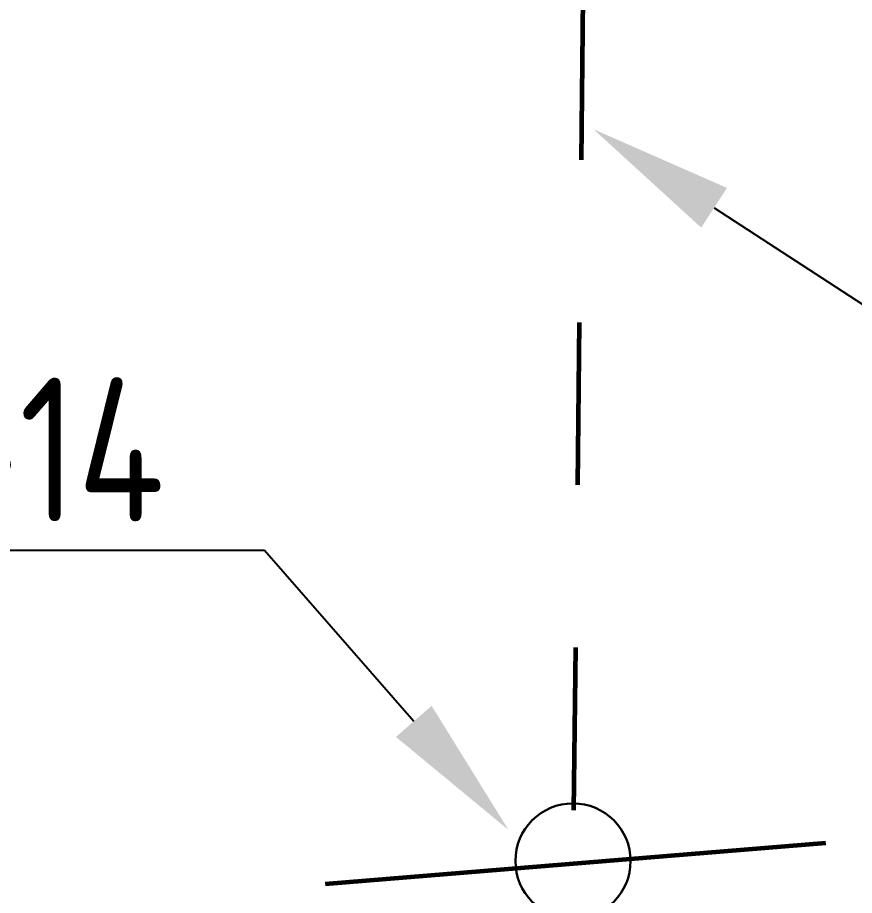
# Model space of a CAD drawing. Header units: millimetres. Extents: x 24859265 to 26550985, y 32092698 to 33532929.
# Drawn here: x 25968359 to 25975622, y 32931294 to 32938913 of the extents above; entities that cross this region are included whole.
import ezdxf
from ezdxf import colors
from ezdxf.entities.mleader import LeaderData, LeaderLine
from ezdxf.math import Vec2, Vec3

# ---------------------------------------------------------------- set-up
doc = ezdxf.new("R2010")
doc.units = ezdxf.units.MM
doc.linetypes.add('Штриховая', pattern=[2822.222233, 1411.111116, -1411.111116])
doc.layers.add('Выноски', color=7, linetype='Continuous')
for name, color, linetype, lineweight in [('Колодца К2', 30, 'Continuous', 30), ('Пикеты', 1, 'Continuous', 60), ('Труба К2', 7, 'Continuous', 60)]:
    doc.layers.add(name, color=color, linetype=linetype, lineweight=lineweight)
doc.styles.add('GOST 2.304', font='GOST_0.TTF')
doc.styles.get("Standard").update_dxf_attribs({"font": 'arial.ttf'})
doc.dimstyles.new('ISO-25', dxfattribs={"dimtxt": 2.5, "dimasz": 2.5, "dimexe": 1.25, "dimexo": 0.625, "dimtad": 1, "dimtxsty": 'Standard', "dimcen": 2.5, "dimadec": 0, "dimazin": 0, "dimtfac": 1, "dimtmove": 0, "dimatfit": 3, "dimfxl": 1, "dimarcsym": 0})

# ---------------------------------------------------------------- blocks, each defined once
blk = doc.blocks.new('*D32')
at = {"color": 0, "lineweight": -2, "transparency": 16777216}
blk.add_arc((25973623.5, 32970131.4), 2460.8, 126.50069, 245.89284, dxfattribs=at)
at = {"color": 0, "transparency": 16777216}
for points in [[(25972090, 32972260.8), (25972229.7, 32971958.1), (25973067.8, 32972528.6)], [(25972654.2, 32968048), (25972582.7, 32967722.5), (25973595.2, 32967670.8)]]:
    blk.add_solid(points, dxfattribs=at)
at = {"color": 0, "transparency": 16777216, "insert": (25971985.6, 32969953.5), "char_height": 1000, "attachment_point": 5, "rotation": 276.19677, "style": 'GOST 2.304'}
blk.add_mtext('166°', dxfattribs=at)

msp = doc.modelspace()

# ---------------------------------------------------------------- linework, layer by layer
at = {"layer": 'Колодца К2'}
msp.add_circle((25973179.2427, 32931592.6062), 500, dxfattribs=at)
at = {"layer": 'Пикеты'}
msp.add_line((25971031.873, 32931393.741), (25975372.2696, 32931749.0839), dxfattribs=at)
at = {"layer": 'Труба К2', "linetype": 'Штриховая'}
msp.add_lwpolyline([(25927856.9021, 33158495.7817), (25935668.0457, 33102175.0157), (25941836.4782, 33052616.6032), (25945427.3565, 33029972.7716), (25968746.4867, 32991166.3574), (25973623.5461, 32970131.3828), (25973179.1978, 32931565.6409)], dxfattribs=at)

# ---------------------------------------------------------------- dimensions: what is measured, and where the dimension line sits
dim = msp.add_angular_dim_2l(base=(25971334.2885, 32971033.958), line1=((25973623.5461, 32970131.3828), (25973179.1978, 32931565.6409)), line2=((25968746.4867, 32991166.3574), (25973623.5461, 32970131.3828)), dimstyle='ISO-25', override={"dimscale": 500, "dimtxt": 2, "dimasz": 2, "dimtxsty": 'GOST 2.304'})
dim.commit()
dim.dimension.update_dxf_attribs({"geometry": '*D32', "text_midpoint": (25971985.6269, 32969953.5414)})

# ---------------------------------------------------------------- leaders
at = {"layer": 'Выноски', "color": 0, "lineweight": -2}
ml = msp.add_multileader_mtext('Standard', dxfattribs=at)
ml.set_content('{\\C0;%%C600 мм\\PL= 14,93 м}', color=5, style='GOST 2.304')
ml.set_leader_properties(lineweight=-3)
ml.build(insert=Vec2(0, 0))
ml.multileader.update_dxf_attribs({"text_left_attachment_type": 6, "text_right_attachment_type": 6, "dogleg_length": 1, "arrow_head_size": 1250, "scale": 500})
ctx = ml.context
ctx.base_point, ctx.scale, ctx.char_height, ctx.arrow_head_size, ctx.landing_gap_size, ctx.plane_origin = Vec3(25977300.6077, 32935440.6246), 500, 1250, 1250, 900, Vec3(25946532.4898, 32921514.57)
ctx.left_attachment, ctx.right_attachment, ctx.text_align_type = 6, 6, 1
notes = []
notes.append((ctx, [(0, (1, 1, 0), (25977200.7599, 32935440.6246), (1, 0), 99.8478, [(1, [(25973356.2665, 32937944.2665)], 0, [])])]))
ctx.mtext.insert, ctx.mtext.alignment, ctx.mtext.flow_direction = Vec3(25981210.7936, 32936940.6246), 2, 5
ml = msp.add_multileader_mtext('Standard', dxfattribs=at)
ml.set_content('{\\C0;Пр. КК-14\\P%%C1000}', color=5, style='GOST 2.304')
ml.set_leader_properties(lineweight=-3)
ml.build(insert=Vec2(0, 0))
ml.multileader.update_dxf_attribs({"text_left_attachment_type": 6, "text_right_attachment_type": 6, "dogleg_length": 1, "arrow_head_size": 1250, "scale": 500})
ctx = ml.context
ctx.base_point, ctx.scale, ctx.char_height, ctx.arrow_head_size, ctx.landing_gap_size, ctx.plane_origin = Vec3(25962843.4698, 32934287.9844, 4288), 500, 1250, 1250, 900, Vec3(25974569.4962, 32909801.7302, 4288)
ctx.left_attachment, ctx.right_attachment, ctx.text_align_type = 6, 6, 1
notes.append((ctx, [(1, (1, 1, 0), (25970503.139, 32934287.9844, 4288), (-1, 0), 99.8478, [(1, [(25972619.4422, 32931862.5086, 4288)], 0, [])])]))
ctx.mtext.insert, ctx.mtext.alignment, ctx.mtext.flow_direction = Vec3(25966623.3805, 32935787.9844, 4288), 2, 5
for ctx, leaders in notes:
    for number, flags, end, landing, length, lines in leaders:
        leader = LeaderData()
        leader.index, (leader.has_last_leader_line, leader.has_dogleg_vector, leader.attachment_direction) = number, flags
        leader.last_leader_point, leader.dogleg_vector, leader.dogleg_length = Vec3(end), Vec3(landing), length
        for number, points, colour, breaks in lines:
            line = LeaderLine()
            line.index, line.vertices, line.color, line.breaks = number, Vec3.list(points), colors.encode_raw_color(colour), breaks
            leader.lines.append(line)
        ctx.leaders.append(leader)

doc.saveas('drawing.dxf')
